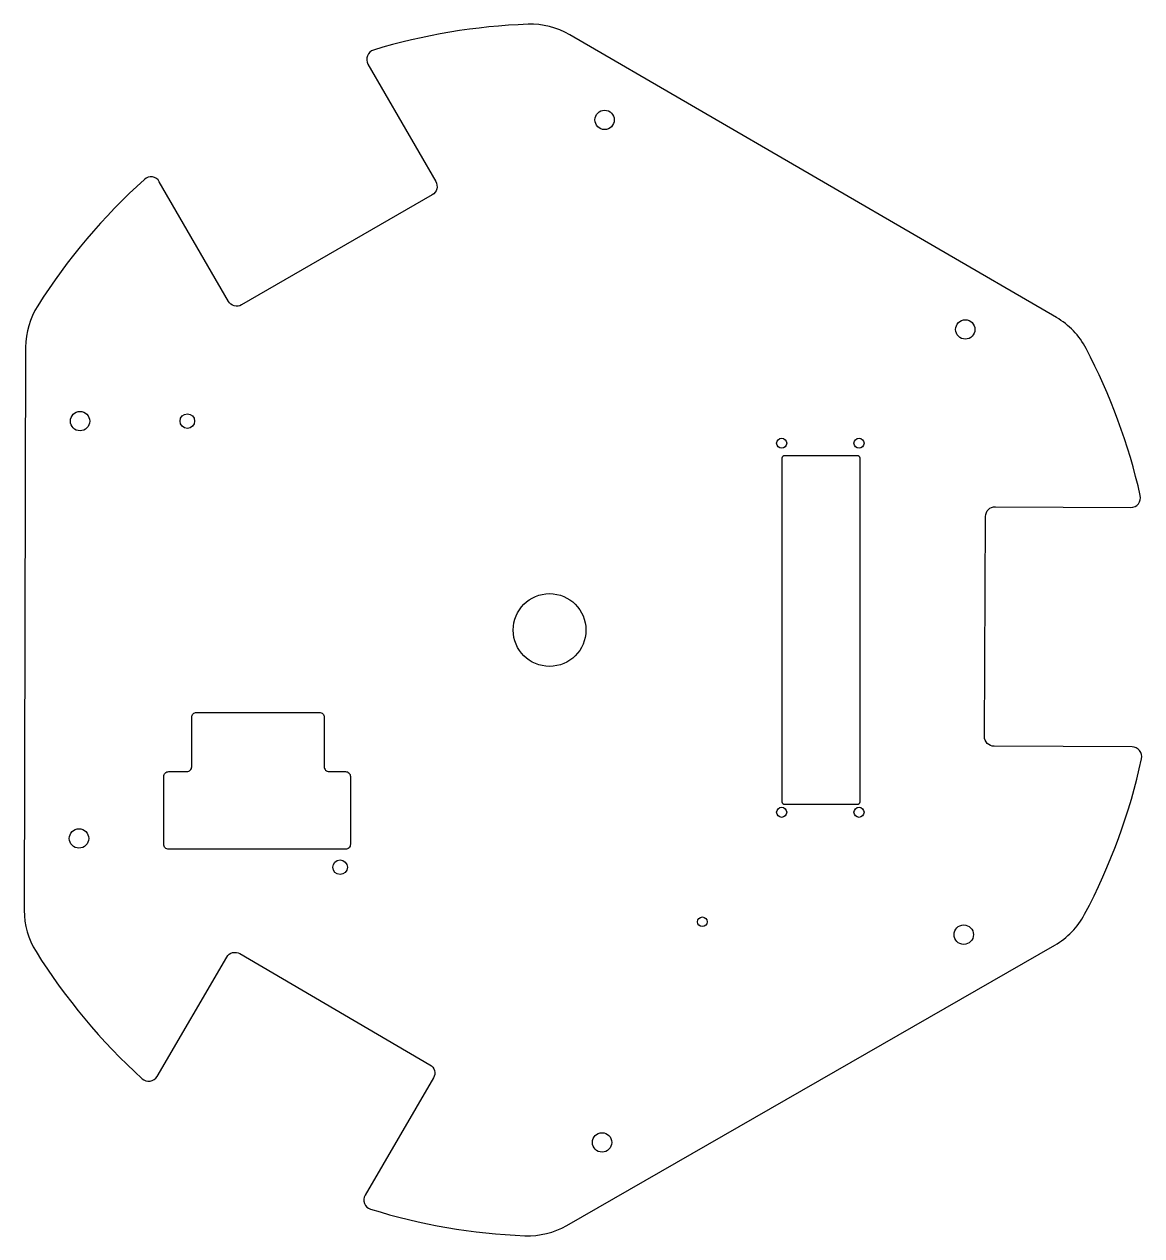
# Model space of a CAD drawing. Header units: millimetres. Extents: x -108 to 122, y -125 to 125.
import ezdxf

# ---------------------------------------------------------------- set-up
doc = ezdxf.new("R2010")
doc.units = ezdxf.units.MM
doc.layers.get('0').update_dxf_attribs({"linetype": 'CONTINUOUS'})

msp = doc.modelspace()

# ---------------------------------------------------------------- linework, layer by layer
for points in [[(-80.43, 92.65, 0.476798), (-83.5, 93.14, 0.068634), (-105.53, 67.04, 0.141351), (-108.01, 58.53), (-108.31, -57.58, 0.141351), (-105.87, -66.11, 0.068634), (-83.97, -92.32, 0.476798), (-80.9, -91.85), (-66.53, -67.25, -0.414214), (-63.79, -66.54), (-24.59, -89.44, -0.414214), (-23.87, -92.17), (-37.97, -116.31, 0.482934), (-36.83, -119.23, 0.064903), (-4.99, -124.7, 0.141351), (3.63, -122.59), (104.33, -64.79, 0.141351), (110.5, -58.42, 0.068634), (122.24, -26.35, 0.476798), (120.3, -23.92), (91.81, -23.78, -0.414214), (89.82, -21.77), (90.06, 23.64, -0.414214), (92.07, 25.63), (120.02, 25.48, 0.482934), (121.98, 27.93, 0.064903), (110.79, 58.25, 0.141351), (104.66, 64.65), (4.25, 122.96, 0.141351), (-4.35, 125.12, 0.064903), (-36.23, 119.8, 0.482934), (-37.38, 116.89), (-23.4, 92.68, -0.414214), (-24.13, 89.95), (-63.45, 67.25, -0.414214), (-66.18, 67.98)], [(63.59, -35.8), (48.59, -35.8, -0.414214), (48.09, -35.3), (48.09, 35.7, -0.414214), (48.59, 36.2), (63.59, 36.2, -0.414214), (64.09, 35.7), (64.09, -35.3, -0.414214)], [(-74.75, -29, 0.414214), (-73.75, -28), (-73.75, -17.78, -0.414214), (-72.75, -16.78), (-47.41, -16.78, -0.414214), (-46.41, -17.78), (-46.41, -28, 0.414214), (-45.41, -29), (-42, -29, -0.414214), (-41, -30), (-41, -44, -0.414214), (-42, -45), (-78.5, -45, -0.414214), (-79.5, -44), (-79.5, -30, -0.414214), (-78.5, -29)]]:
    msp.add_lwpolyline(points, format="xyb", close=True)
for centre, radius in [((11.45, 105.4), 2), ((85.87, 62.18), 2), ((-96.79, 43.28), 2), ((-74.65, 43.29), 1.5), ((47.98, 38.72), 1.04), ((63.94, 38.72), 1.04), ((0.09, 0.2), 7.5), ((47.98, -37.39), 1.04), ((63.94, -37.39), 1.04), ((-97.01, -42.78), 2), ((-43.13, -48.72), 1.5), ((31.62, -59.97), 1), ((85.55, -62.62), 2), ((10.92, -105.46), 2)]:
    msp.add_circle(centre, radius)

doc.saveas('drawing.dxf')
